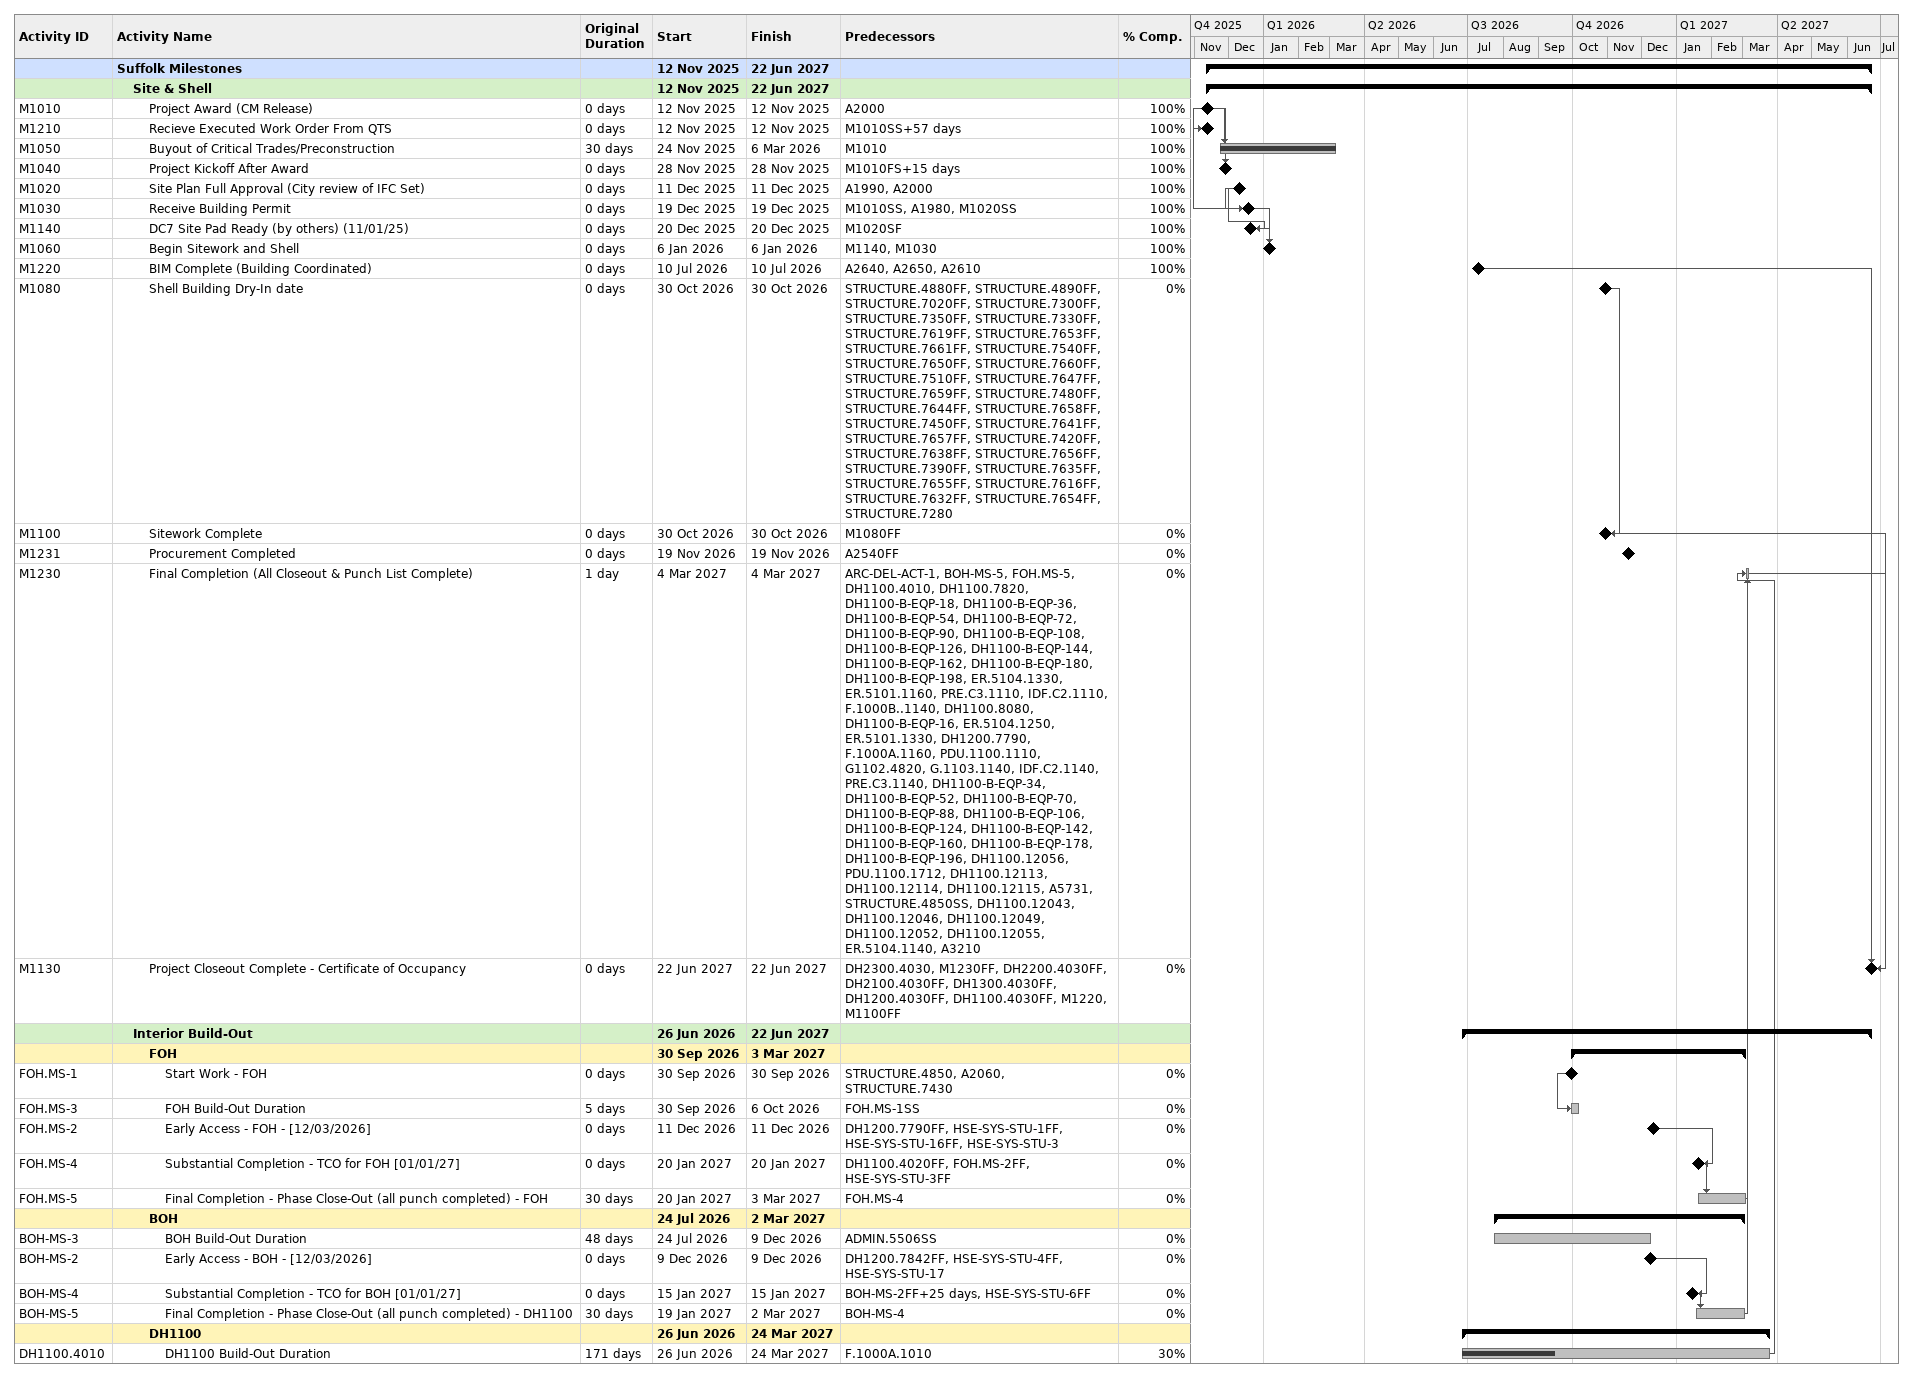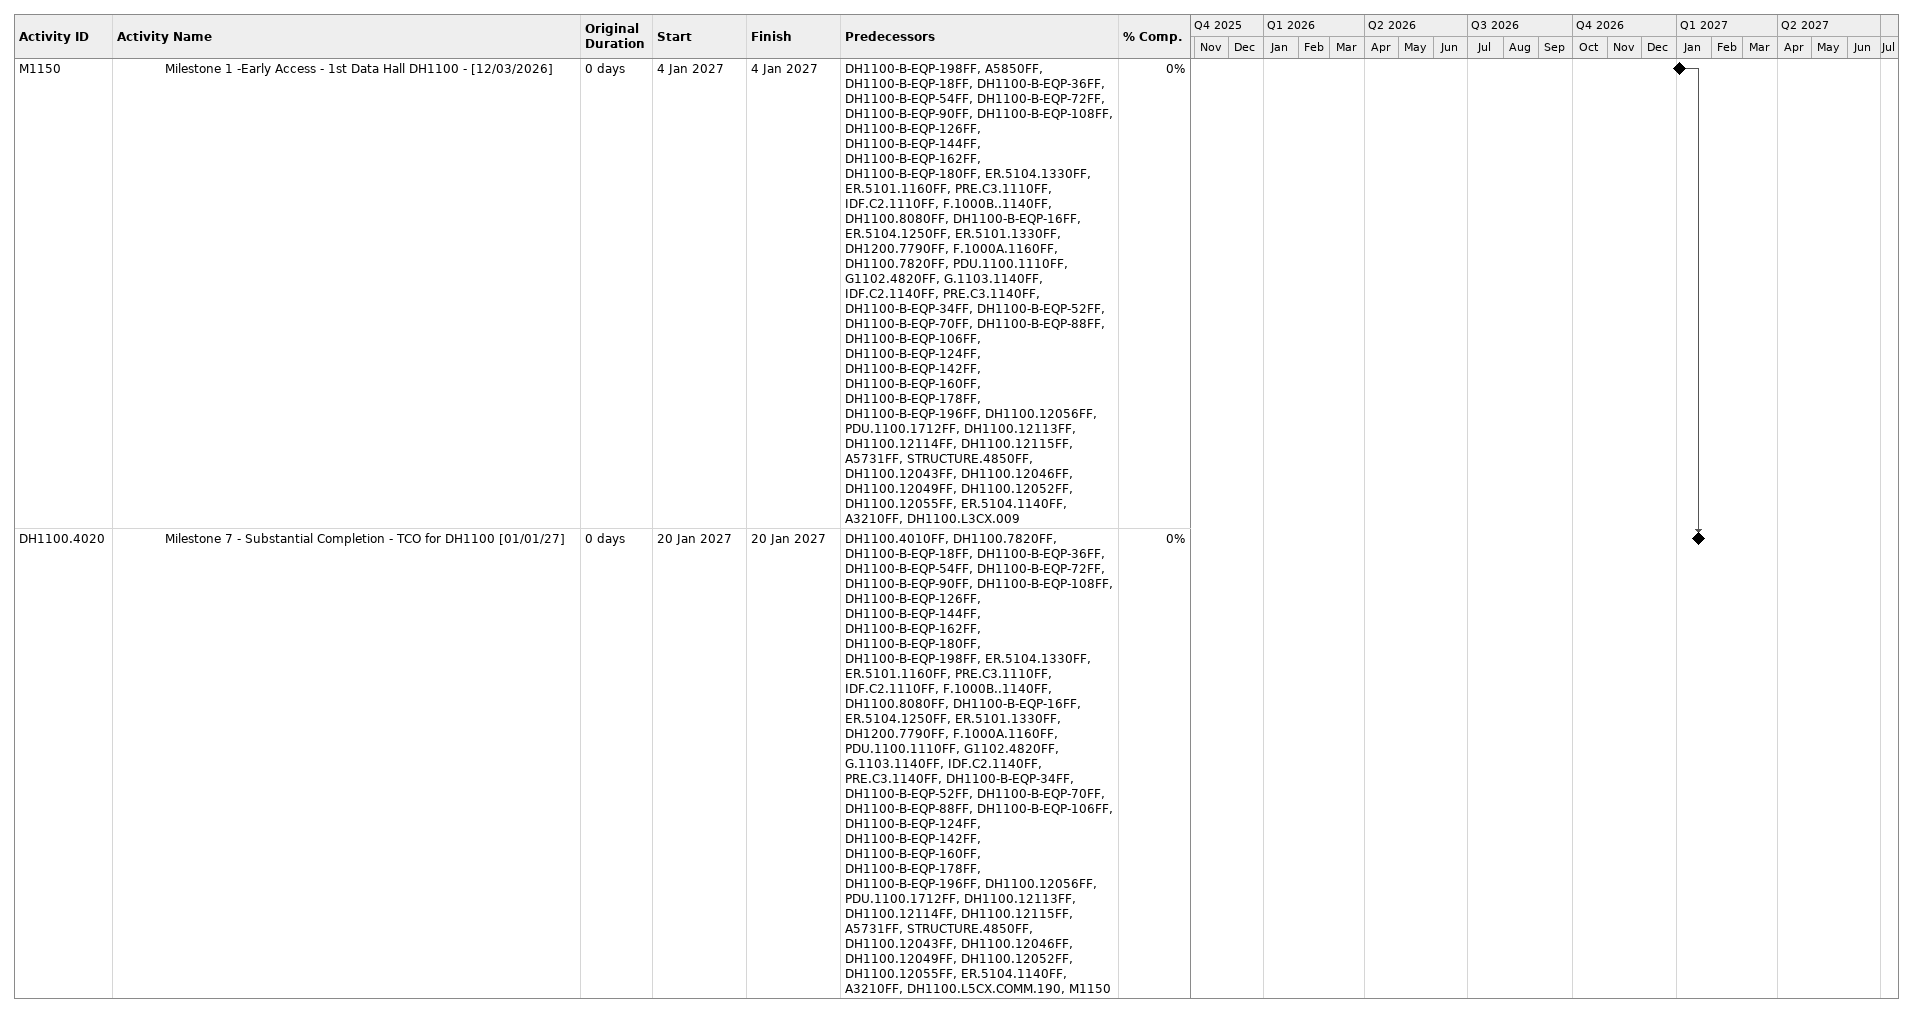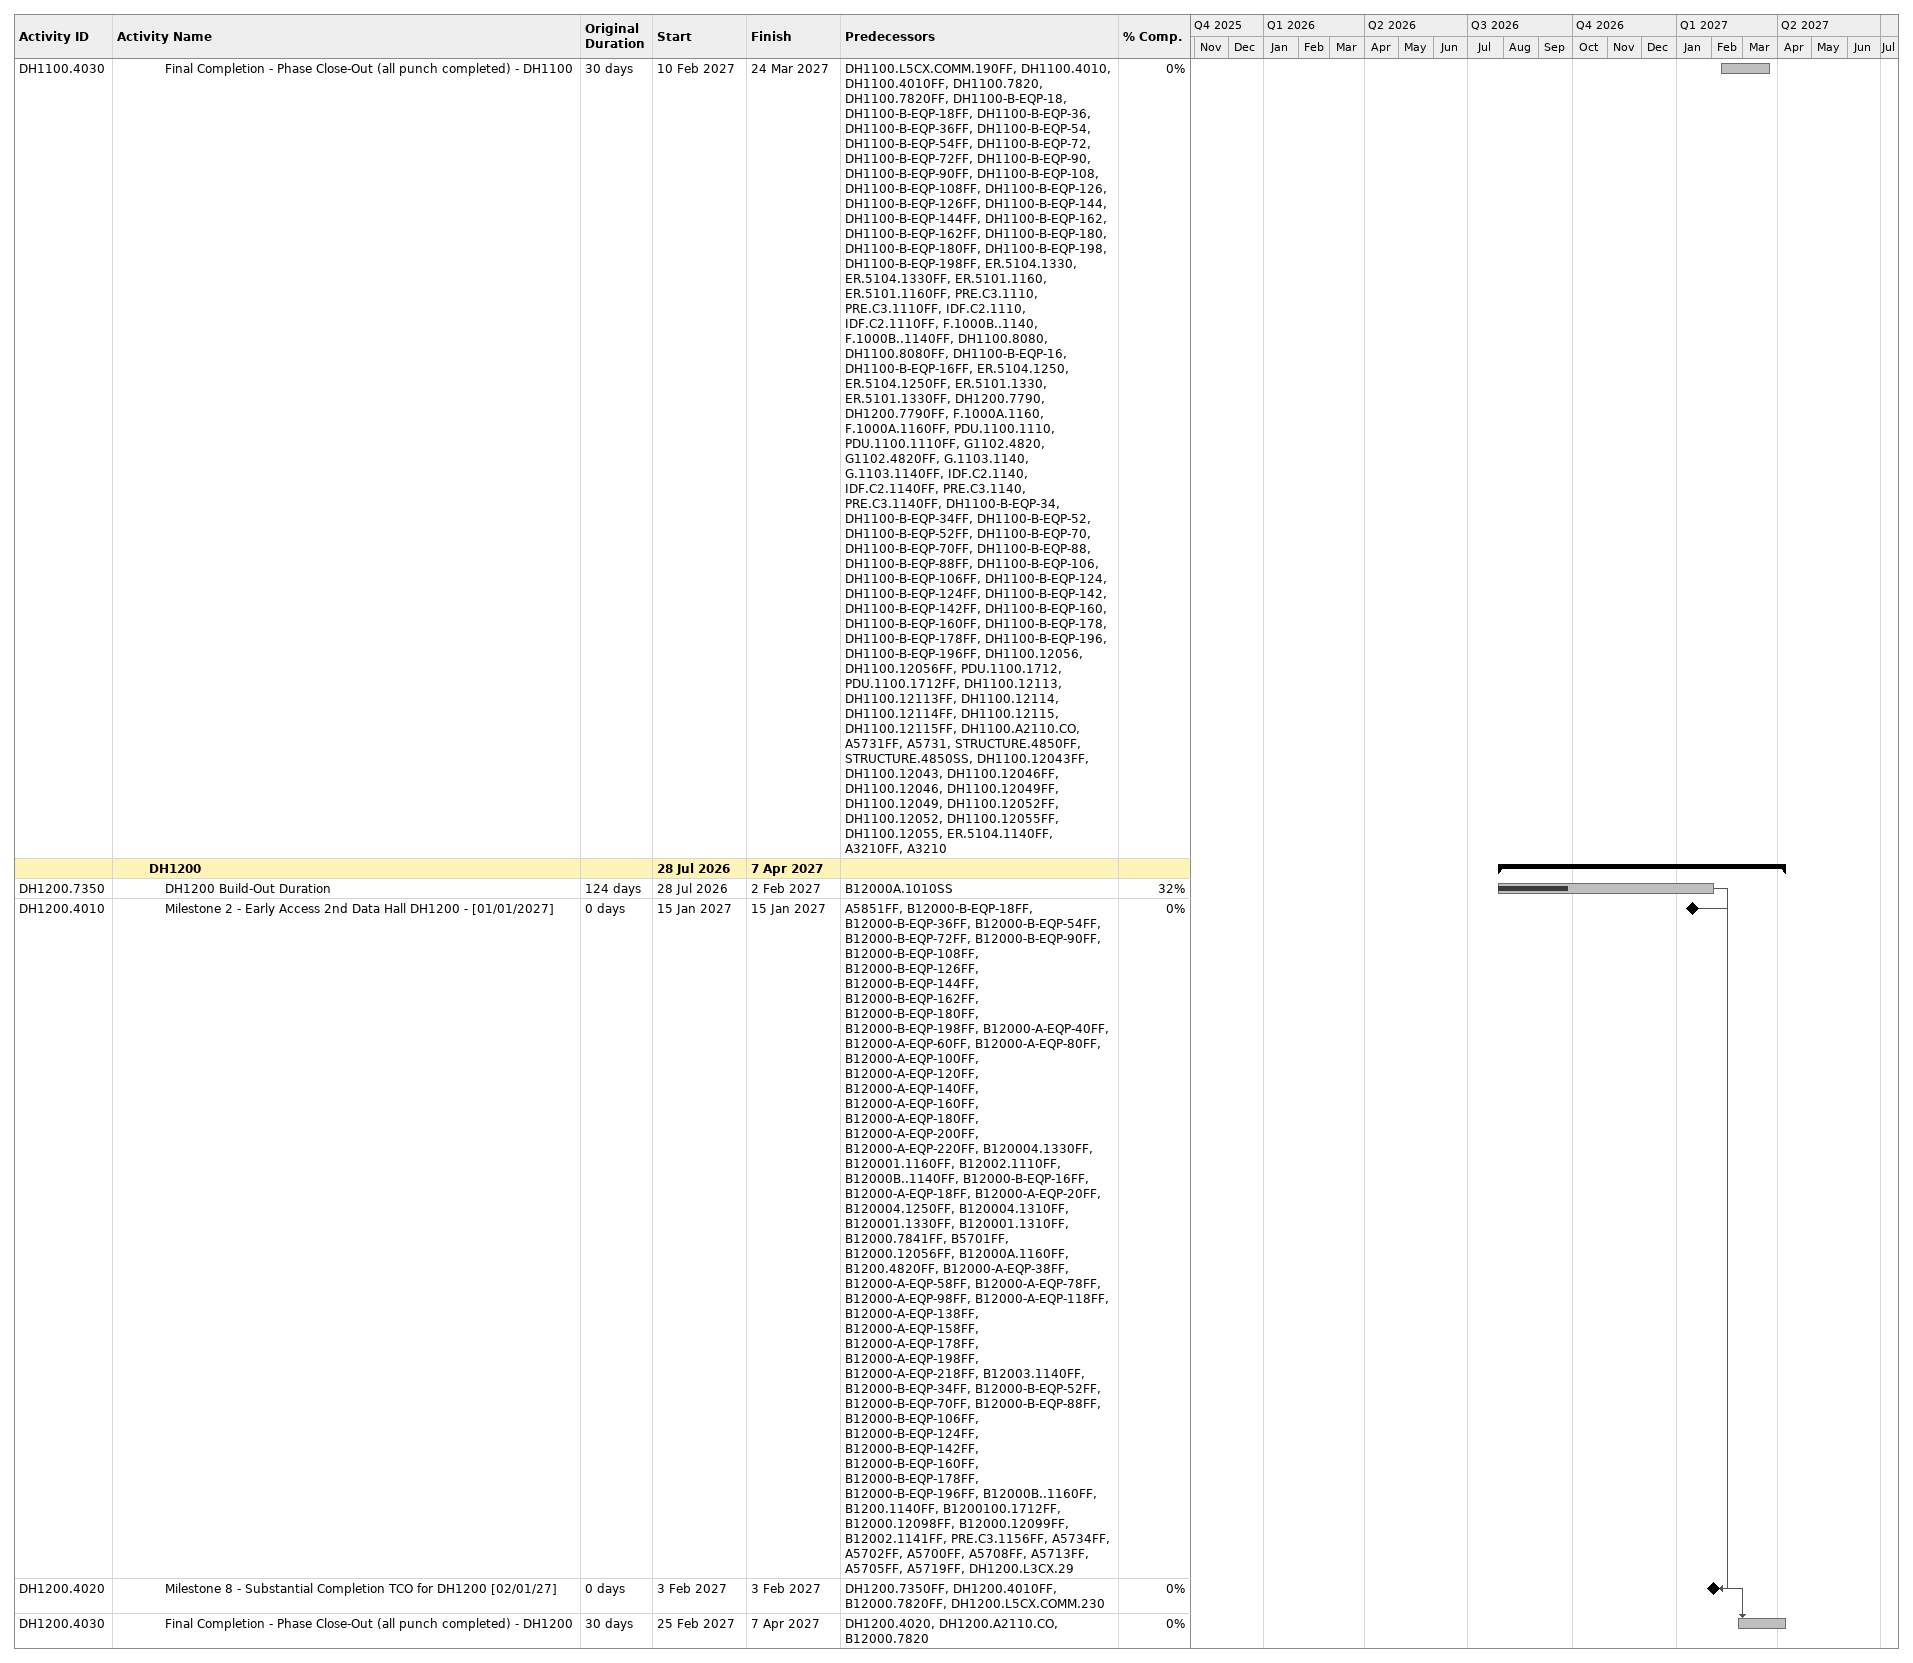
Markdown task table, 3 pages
| ID | Level | Task | Original duration | Start | Finish | Predecessors | % complete |
|---|---|---|---|---|---|---|---|
|  | 1 | **Suffolk Milestones** |  | 2025-11-12 | 2027-06-22 |  |  |
|  | 2 | **Site & Shell** |  | 2025-11-12 | 2027-06-22 |  |  |
| M1010 | 3 | Project Award (CM Release) | 0d | 2025-11-12 | 2025-11-12 | A2000 | 100 |
| M1210 | 3 | Recieve Executed Work Order From QTS | 0d | 2025-11-12 | 2025-11-12 | M1010SS+57d | 100 |
| M1050 | 3 | Buyout of Critical Trades/Preconstruction | 30d | 2025-11-24 | 2026-03-06 | M1010 | 100 |
| M1040 | 3 | Project Kickoff After Award | 0d | 2025-11-28 | 2025-11-28 | M1010FS+15d | 100 |
| M1020 | 3 | Site Plan Full Approval (City review of IFC Set) | 0d | 2025-12-11 | 2025-12-11 | A1990, A2000 | 100 |
| M1030 | 3 | Receive Building Permit | 0d | 2025-12-19 | 2025-12-19 | M1010SS, A1980, M1020SS | 100 |
| M1140 | 3 | DC7 Site Pad Ready (by others) (11/01/25) | 0d | 2025-12-20 | 2025-12-20 | M1020SF | 100 |
| M1060 | 3 | Begin Sitework and Shell | 0d | 2026-01-06 | 2026-01-06 | M1140, M1030 | 100 |
| M1220 | 3 | BIM Complete (Building Coordinated) | 0d | 2026-07-10 | 2026-07-10 | A2640, A2650, A2610 | 100 |
| M1080 | 3 | Shell Building Dry-In date | 0d | 2026-10-30 | 2026-10-30 | STRUCTURE.4880FF, STRUCTURE.4890FF, STRUCTURE.7020FF, STRUCTURE.7300FF, STRUCTURE.7350FF, STRUCTURE.7330FF, STRUCTURE.7619FF, STRUCTURE.7653FF, STRUCTURE.7661FF, STRUCTURE.7540FF, STRUCTURE.7650FF, STRUCTURE.7660FF, STRUCTURE.7510FF, STRUCTURE.7647FF, STRUCTURE.7659FF, STRUCTURE.7480FF, STRUCTURE.7644FF, STRUCTURE.7658FF, STRUCTURE.7450FF, STRUCTURE.7641FF, STRUCTURE.7657FF, STRUCTURE.7420FF, STRUCTURE.7638FF, STRUCTURE.7656FF, STRUCTURE.7390FF, STRUCTURE.7635FF, STRUCTURE.7655FF, STRUCTURE.7616FF, STRUCTURE.7632FF, STRUCTURE.7654FF, STRUCTURE.7280 | 0 |
| M1100 | 3 | Sitework Complete | 0d | 2026-10-30 | 2026-10-30 | M1080FF | 0 |
| M1231 | 3 | Procurement Completed | 0d | 2026-11-19 | 2026-11-19 | A2540FF | 0 |
| M1230 | 3 | Final Completion (All Closeout & Punch List Complete) | 1d | 2027-03-04 | 2027-03-04 | ARC-DEL-ACT-1, BOH-MS-5, FOH.MS-5, DH1100.4010, DH1100.7820, DH1100-B-EQP-18, DH1100-B-EQP-36, DH1100-B-EQP-54, DH1100-B-EQP-72, DH1100-B-EQP-90, DH1100-B-EQP-108, DH1100-B-EQP-126, DH1100-B-EQP-144, DH1100-B-EQP-162, DH1100-B-EQP-180, DH1100-B-EQP-198, ER.5104.1330, ER.5101.1160, PRE.C3.1110, IDF.C2.1110, F.1000B..1140, DH1100.8080, DH1100-B-EQP-16, ER.5104.1250, ER.5101.1330, DH1200.7790, F.1000A.1160, PDU.1100.1110, G1102.4820, G.1103.1140, IDF.C2.1140, PRE.C3.1140, DH1100-B-EQP-34, DH1100-B-EQP-52, DH1100-B-EQP-70, DH1100-B-EQP-88, DH1100-B-EQP-106, DH1100-B-EQP-124, DH1100-B-EQP-142, DH1100-B-EQP-160, DH1100-B-EQP-178, DH1100-B-EQP-196, DH1100.12056, PDU.1100.1712, DH1100.12113, DH1100.12114, DH1100.12115, A5731, STRUCTURE.4850SS, DH1100.12043, DH1100.12046, DH1100.12049, DH1100.12052, DH1100.12055, ER.5104.1140, A3210 | 0 |
| M1130 | 3 | Project Closeout Complete - Certificate of Occupancy | 0d | 2027-06-22 | 2027-06-22 | DH2300.4030, M1230FF, DH2200.4030FF, DH2100.4030FF, DH1300.4030FF, DH1200.4030FF, DH1100.4030FF, M1220, M1100FF | 0 |
|  | 2 | **Interior Build-Out** |  | 2026-06-26 | 2027-06-22 |  |  |
|  | 3 | **FOH** |  | 2026-09-30 | 2027-03-03 |  |  |
| FOH.MS-1 | 4 | Start Work - FOH | 0d | 2026-09-30 | 2026-09-30 | STRUCTURE.4850, A2060, STRUCTURE.7430 | 0 |
| FOH.MS-3 | 4 | FOH Build-Out Duration | 5d | 2026-09-30 | 2026-10-06 | FOH.MS-1SS | 0 |
| FOH.MS-2 | 4 | Early Access - FOH - [12/03/2026] | 0d | 2026-12-11 | 2026-12-11 | DH1200.7790FF, HSE-SYS-STU-1FF, HSE-SYS-STU-16FF, HSE-SYS-STU-3 | 0 |
| FOH.MS-4 | 4 | Substantial Completion - TCO for FOH [01/01/27] | 0d | 2027-01-20 | 2027-01-20 | DH1100.4020FF, FOH.MS-2FF, HSE-SYS-STU-3FF | 0 |
| FOH.MS-5 | 4 | Final Completion - Phase Close-Out (all punch completed) - FOH | 30d | 2027-01-20 | 2027-03-03 | FOH.MS-4 | 0 |
|  | 3 | **BOH** |  | 2026-07-24 | 2027-03-02 |  |  |
| BOH-MS-3 | 4 | BOH Build-Out Duration | 48d | 2026-07-24 | 2026-12-09 | ADMIN.5506SS | 0 |
| BOH-MS-2 | 4 | Early Access - BOH - [12/03/2026] | 0d | 2026-12-09 | 2026-12-09 | DH1200.7842FF, HSE-SYS-STU-4FF, HSE-SYS-STU-17 | 0 |
| BOH-MS-4 | 4 | Substantial Completion - TCO for BOH [01/01/27] | 0d | 2027-01-15 | 2027-01-15 | BOH-MS-2FF+25d, HSE-SYS-STU-6FF | 0 |
| BOH-MS-5 | 4 | Final Completion - Phase Close-Out (all punch completed) - DH1100 | 30d | 2027-01-19 | 2027-03-02 | BOH-MS-4 | 0 |
|  | 3 | **DH1100** |  | 2026-06-26 | 2027-03-24 |  |  |
| DH1100.4010 | 4 | DH1100 Build-Out Duration | 171d | 2026-06-26 | 2027-03-24 | F.1000A.1010 | 30 |
| M1150 | 4 | Milestone 1 -Early Access - 1st Data Hall DH1100 - [12/03/2026] | 0d | 2027-01-04 | 2027-01-04 | DH1100-B-EQP-198FF, A5850FF, DH1100-B-EQP-18FF, DH1100-B-EQP-36FF, DH1100-B-EQP-54FF, DH1100-B-EQP-72FF, DH1100-B-EQP-90FF, DH1100-B-EQP-108FF, DH1100-B-EQP-126FF, DH1100-B-EQP-144FF, DH1100-B-EQP-162FF, DH1100-B-EQP-180FF, ER.5104.1330FF, ER.5101.1160FF, PRE.C3.1110FF, IDF.C2.1110FF, F.1000B..1140FF, DH1100.8080FF, DH1100-B-EQP-16FF, ER.5104.1250FF, ER.5101.1330FF, DH1200.7790FF, F.1000A.1160FF, DH1100.7820FF, PDU.1100.1110FF, G1102.4820FF, G.1103.1140FF, IDF.C2.1140FF, PRE.C3.1140FF, DH1100-B-EQP-34FF, DH1100-B-EQP-52FF, DH1100-B-EQP-70FF, DH1100-B-EQP-88FF, DH1100-B-EQP-106FF, DH1100-B-EQP-124FF, DH1100-B-EQP-142FF, DH1100-B-EQP-160FF, DH1100-B-EQP-178FF, DH1100-B-EQP-196FF, DH1100.12056FF, PDU.1100.1712FF, DH1100.12113FF, DH1100.12114FF, DH1100.12115FF, A5731FF, STRUCTURE.4850FF, DH1100.12043FF, DH1100.12046FF, DH1100.12049FF, DH1100.12052FF, DH1100.12055FF, ER.5104.1140FF, A3210FF, DH1100.L3CX.009 | 0 |
| DH1100.4020 | 4 | Milestone 7 - Substantial Completion - TCO for DH1100 [01/01/27] | 0d | 2027-01-20 | 2027-01-20 | DH1100.4010FF, DH1100.7820FF, DH1100-B-EQP-18FF, DH1100-B-EQP-36FF, DH1100-B-EQP-54FF, DH1100-B-EQP-72FF, DH1100-B-EQP-90FF, DH1100-B-EQP-108FF, DH1100-B-EQP-126FF, DH1100-B-EQP-144FF, DH1100-B-EQP-162FF, DH1100-B-EQP-180FF, DH1100-B-EQP-198FF, ER.5104.1330FF, ER.5101.1160FF, PRE.C3.1110FF, IDF.C2.1110FF, F.1000B..1140FF, DH1100.8080FF, DH1100-B-EQP-16FF, ER.5104.1250FF, ER.5101.1330FF, DH1200.7790FF, F.1000A.1160FF, PDU.1100.1110FF, G1102.4820FF, G.1103.1140FF, IDF.C2.1140FF, PRE.C3.1140FF, DH1100-B-EQP-34FF, DH1100-B-EQP-52FF, DH1100-B-EQP-70FF, DH1100-B-EQP-88FF, DH1100-B-EQP-106FF, DH1100-B-EQP-124FF, DH1100-B-EQP-142FF, DH1100-B-EQP-160FF, DH1100-B-EQP-178FF, DH1100-B-EQP-196FF, DH1100.12056FF, PDU.1100.1712FF, DH1100.12113FF, DH1100.12114FF, DH1100.12115FF, A5731FF, STRUCTURE.4850FF, DH1100.12043FF, DH1100.12046FF, DH1100.12049FF, DH1100.12052FF, DH1100.12055FF, ER.5104.1140FF, A3210FF, DH1100.L5CX.COMM.190, M1150 | 0 |
| DH1100.4030 | 4 | Final Completion - Phase Close-Out (all punch completed) - DH1100 | 30d | 2027-02-10 | 2027-03-24 | DH1100.L5CX.COMM.190FF, DH1100.4010, DH1100.4010FF, DH1100.7820, DH1100.7820FF, DH1100-B-EQP-18, DH1100-B-EQP-18FF, DH1100-B-EQP-36, DH1100-B-EQP-36FF, DH1100-B-EQP-54, DH1100-B-EQP-54FF, DH1100-B-EQP-72, DH1100-B-EQP-72FF, DH1100-B-EQP-90, DH1100-B-EQP-90FF, DH1100-B-EQP-108, DH1100-B-EQP-108FF, DH1100-B-EQP-126, DH1100-B-EQP-126FF, DH1100-B-EQP-144, DH1100-B-EQP-144FF, DH1100-B-EQP-162, DH1100-B-EQP-162FF, DH1100-B-EQP-180, DH1100-B-EQP-180FF, DH1100-B-EQP-198, DH1100-B-EQP-198FF, ER.5104.1330, ER.5104.1330FF, ER.5101.1160, ER.5101.1160FF, PRE.C3.1110, PRE.C3.1110FF, IDF.C2.1110, IDF.C2.1110FF, F.1000B..1140, F.1000B..1140FF, DH1100.8080, DH1100.8080FF, DH1100-B-EQP-16, DH1100-B-EQP-16FF, ER.5104.1250, ER.5104.1250FF, ER.5101.1330, ER.5101.1330FF, DH1200.7790, DH1200.7790FF, F.1000A.1160, F.1000A.1160FF, PDU.1100.1110, PDU.1100.1110FF, G1102.4820, G1102.4820FF, G.1103.1140, G.1103.1140FF, IDF.C2.1140, IDF.C2.1140FF, PRE.C3.1140, PRE.C3.1140FF, DH1100-B-EQP-34, DH1100-B-EQP-34FF, DH1100-B-EQP-52, DH1100-B-EQP-52FF, DH1100-B-EQP-70, DH1100-B-EQP-70FF, DH1100-B-EQP-88, DH1100-B-EQP-88FF, DH1100-B-EQP-106, DH1100-B-EQP-106FF, DH1100-B-EQP-124, DH1100-B-EQP-124FF, DH1100-B-EQP-142, DH1100-B-EQP-142FF, DH1100-B-EQP-160, DH1100-B-EQP-160FF, DH1100-B-EQP-178, DH1100-B-EQP-178FF, DH1100-B-EQP-196, DH1100-B-EQP-196FF, DH1100.12056, DH1100.12056FF, PDU.1100.1712, PDU.1100.1712FF, DH1100.12113, DH1100.12113FF, DH1100.12114, DH1100.12114FF, DH1100.12115, DH1100.12115FF, DH1100.A2110.CO, A5731FF, A5731, STRUCTURE.4850FF, STRUCTURE.4850SS, DH1100.12043FF, DH1100.12043, DH1100.12046FF, DH1100.12046, DH1100.12049FF, DH1100.12049, DH1100.12052FF, DH1100.12052, DH1100.12055FF, DH1100.12055, ER.5104.1140FF, A3210FF, A3210 | 0 |
|  | 3 | **DH1200** |  | 2026-07-28 | 2027-04-07 |  |  |
| DH1200.7350 | 4 | DH1200 Build-Out Duration | 124d | 2026-07-28 | 2027-02-02 | B12000A.1010SS | 32 |
| DH1200.4010 | 4 | Milestone 2 - Early Access 2nd Data Hall DH1200 - [01/01/2027] | 0d | 2027-01-15 | 2027-01-15 | A5851FF, B12000-B-EQP-18FF, B12000-B-EQP-36FF, B12000-B-EQP-54FF, B12000-B-EQP-72FF, B12000-B-EQP-90FF, B12000-B-EQP-108FF, B12000-B-EQP-126FF, B12000-B-EQP-144FF, B12000-B-EQP-162FF, B12000-B-EQP-180FF, B12000-B-EQP-198FF, B12000-A-EQP-40FF, B12000-A-EQP-60FF, B12000-A-EQP-80FF, B12000-A-EQP-100FF, B12000-A-EQP-120FF, B12000-A-EQP-140FF, B12000-A-EQP-160FF, B12000-A-EQP-180FF, B12000-A-EQP-200FF, B12000-A-EQP-220FF, B120004.1330FF, B120001.1160FF, B12002.1110FF, B12000B..1140FF, B12000-B-EQP-16FF, B12000-A-EQP-18FF, B12000-A-EQP-20FF, B120004.1250FF, B120004.1310FF, B120001.1330FF, B120001.1310FF, B12000.7841FF, B5701FF, B12000.12056FF, B12000A.1160FF, B1200.4820FF, B12000-A-EQP-38FF, B12000-A-EQP-58FF, B12000-A-EQP-78FF, B12000-A-EQP-98FF, B12000-A-EQP-118FF, B12000-A-EQP-138FF, B12000-A-EQP-158FF, B12000-A-EQP-178FF, B12000-A-EQP-198FF, B12000-A-EQP-218FF, B12003.1140FF, B12000-B-EQP-34FF, B12000-B-EQP-52FF, B12000-B-EQP-70FF, B12000-B-EQP-88FF, B12000-B-EQP-106FF, B12000-B-EQP-124FF, B12000-B-EQP-142FF, B12000-B-EQP-160FF, B12000-B-EQP-178FF, B12000-B-EQP-196FF, B12000B..1160FF, B1200.1140FF, B1200100.1712FF, B12000.12098FF, B12000.12099FF, B12002.1141FF, PRE.C3.1156FF, A5734FF, A5702FF, A5700FF, A5708FF, A5713FF, A5705FF, A5719FF, DH1200.L3CX.29 | 0 |
| DH1200.4020 | 4 | Milestone 8 - Substantial Completion TCO for DH1200 [02/01/27] | 0d | 2027-02-03 | 2027-02-03 | DH1200.7350FF, DH1200.4010FF, B12000.7820FF, DH1200.L5CX.COMM.230 | 0 |
| DH1200.4030 | 4 | Final Completion - Phase Close-Out (all punch completed) - DH1200 | 30d | 2027-02-25 | 2027-04-07 | DH1200.4020, DH1200.A2110.CO, B12000.7820 | 0 |
